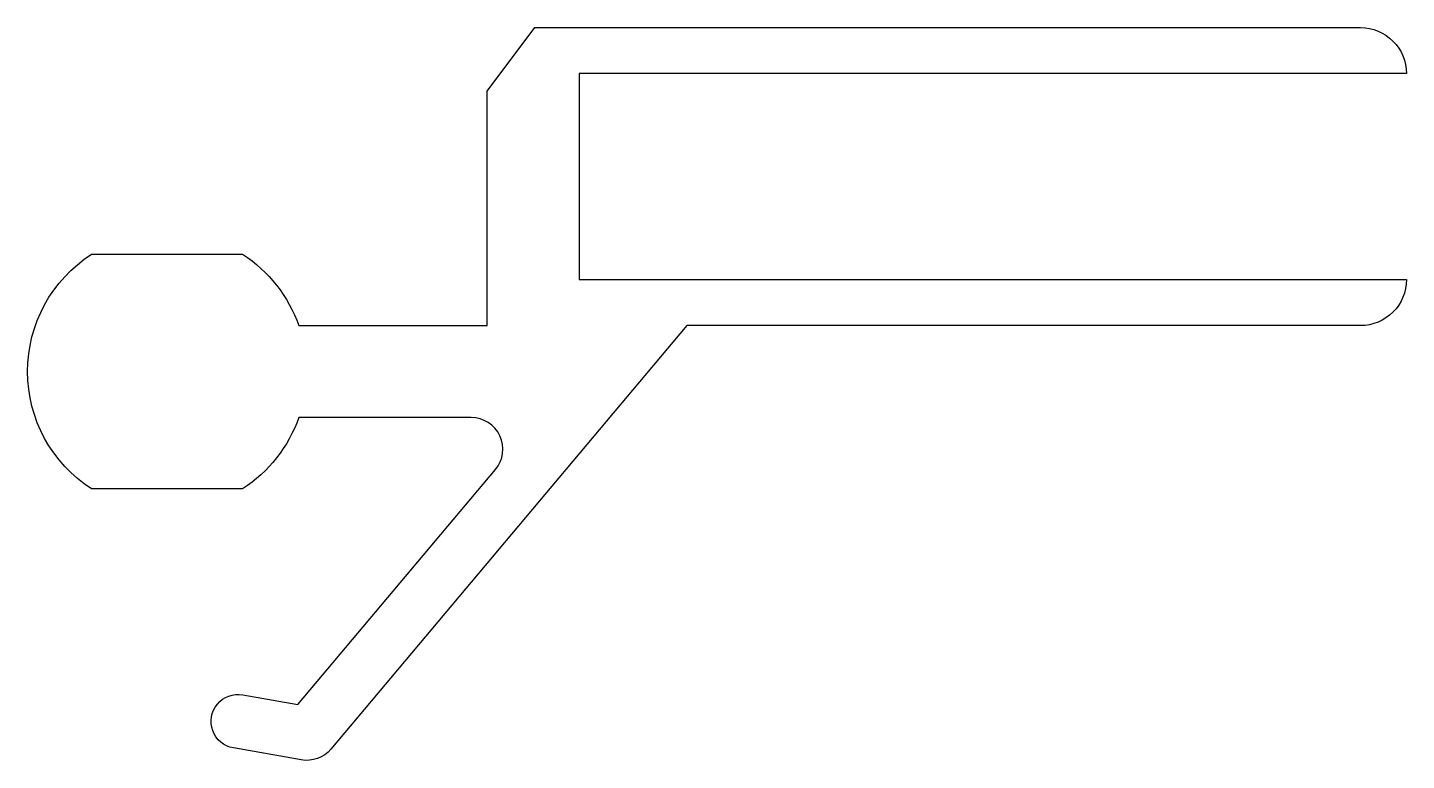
# Model space of a CAD drawing. Extents: x 351.1 to 394.6, y 216.4 to 239.5.
import ezdxf

# ---------------------------------------------------------------- set-up
doc = ezdxf.new("R2010")
doc.units = 0
doc.layers.add('ANA', color=220, linetype='CONTINUOUS')

msp = doc.modelspace()

# ---------------------------------------------------------------- linework, layer by layer
at = {"layer": 'ANA', "color": 7}
msp.add_lwpolyline([(357.834, 232.334, -0.16732), (359.607, 230.084), (365.553, 230.084), (365.553, 237.484), (367.053, 239.484), (393.103, 239.484, -0.414214), (394.553, 238.034), (368.453, 238.034), (368.453, 231.534), (394.553, 231.534, -0.414214), (393.103, 230.084), (371.853, 230.084), (360.624, 216.726, -0.267717), (359.685, 216.385), (357.545, 216.762, -1), (357.84, 218.436), (359.583, 218.129), (365.813, 225.541, 0.637375), (365.048, 227.184), (359.607, 227.184, -0.16732), (357.834, 224.934), (353.072, 224.934, -0.545628), (353.072, 232.334)], format="xyb", close=True, dxfattribs=at)

doc.saveas('drawing.dxf')
